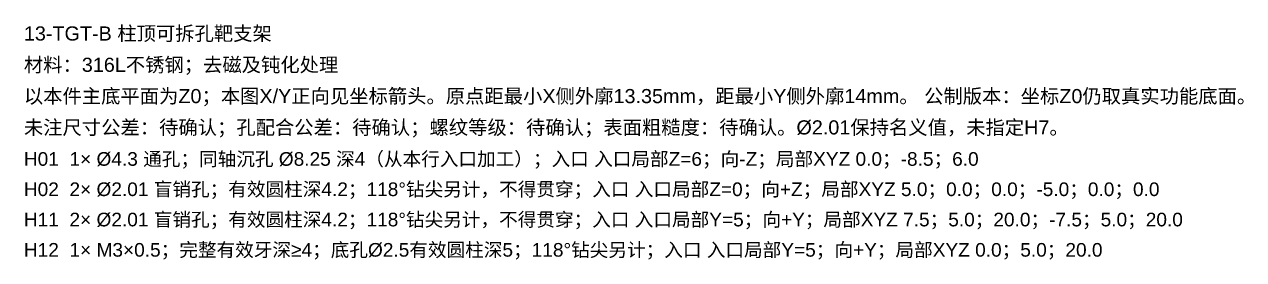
# Model space of a CAD drawing. Header units: millimetres. Extents: x 10 to 336, y 32 to 137.
# Drawn here: x 215 to 335.6, y 113.3 to 136.6 of the extents above; entities that cross this region are included whole.
import ezdxf

# ---------------------------------------------------------------- set-up
doc = ezdxf.new("R2010")
doc.units = ezdxf.units.MM
doc.layers.add('ANNOTATIONS', color=7, linetype='CONTINUOUS', lineweight=18)
doc.styles.add('CJK', font='Arial Unicode.ttf')

msp = doc.modelspace()

# ---------------------------------------------------------------- texts
at = {"layer": 'ANNOTATIONS', "style": 'CJK'}
for s, height, p in [('13-TGT-B 柱顶可拆孔靶支架', 1.4, (215, 135)), ('材料：316L不锈钢；去磁及钝化处理', 1.4, (215, 131.9)), ('以本件主底平面为Z0；本图X/Y正向见坐标箭头。原点距最小X侧外廓13.35mm，距最小Y侧外廓14mm。 公制版本：坐标Z0仍取真实功能底面。', 1.4, (215, 128.8)), ('未注尺寸公差：待确认；孔配合公差：待确认；螺纹等级：待确认；表面粗糙度：待确认。Ø2.01保持名义值，未指定H7。', 1.4, (215, 125.7)), ('H01  1× Ø4.3 通孔；同轴沉孔 Ø8.25 深4（从本行入口加工）；入口 入口局部Z=6；向-Z；局部XYZ 0.0；-8.5；6.0', 1.35, (215, 122.6)), ('H02  2× Ø2.01 盲销孔；有效圆柱深4.2；118°钻尖另计，不得贯穿；入口 入口局部Z=0；向+Z；局部XYZ 5.0；0.0；0.0；-5.0；0.0；0.0', 1.35, (215, 119.6)), ('H11  2× Ø2.01 盲销孔；有效圆柱深4.2；118°钻尖另计，不得贯穿；入口 入口局部Y=5；向+Y；局部XYZ 7.5；5.0；20.0；-7.5；5.0；20.0', 1.35, (215, 116.6)), ('H12  1× M3×0.5；完整有效牙深≥4；底孔Ø2.5有效圆柱深5；118°钻尖另计；入口 入口局部Y=5；向+Y；局部XYZ 0.0；5.0；20.0', 1.35, (215, 113.6))]:
    msp.add_text(s, height=height, dxfattribs=at).set_placement(p)

doc.saveas('drawing.dxf')
